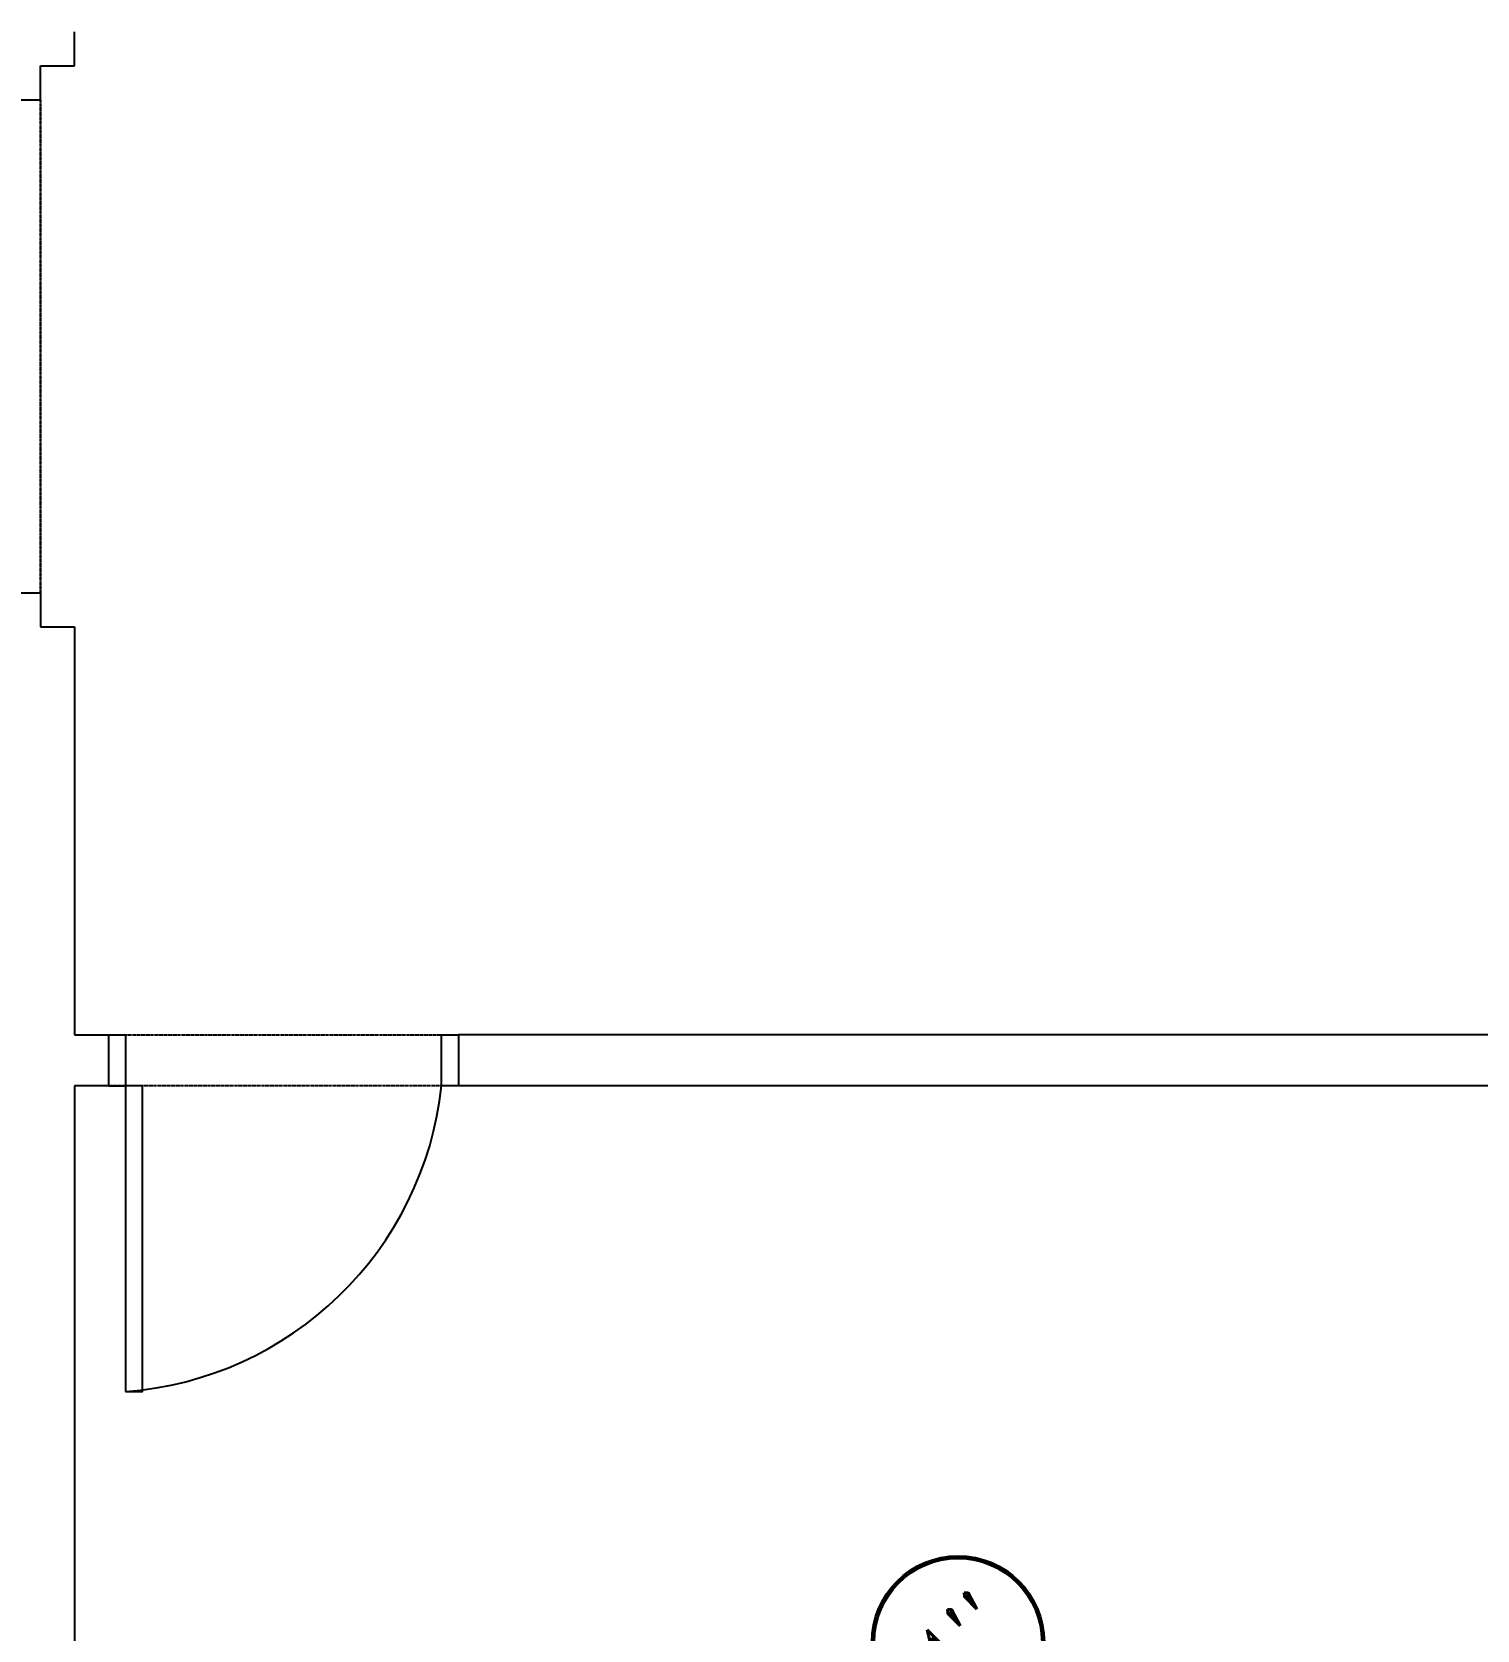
# Model space of a CAD drawing. Header units: millimetres. Extents: x 186805 to 449048, y 2167 to 51540.
# Drawn here: x 435149 to 439400, y 18431 to 23132 of the extents above; entities that cross this region are included whole.
import ezdxf
from ezdxf.enums import TextEntityAlignment as Align

# ---------------------------------------------------------------- set-up
doc = ezdxf.new("R2010")
doc.units = ezdxf.units.MM
doc.linetypes.add('HIDDEN2', pattern=[0.1875, 0.125, -0.0625])
doc.layers.get('0').update_dxf_attribs({"linetype": 'CONTINUOUS'})
doc.layers.add('0-60x60-C', color=3, linetype='CONTINUOUS', lineweight=13)
for name, color, linetype in [('A-ABOV', 1, 'HIDDEN2'), ('A-ABOVE DOOR', 1, 'HIDDEN2'), ('a-door', 4, 'CONTINUOUS'), ('a-wall', 140, 'CONTINUOUS'), ('BC$0$SHORE-AXE$0$A-SYMBOLS', 55, 'CONTINUOUS')]:
    doc.layers.add(name, color=color, linetype=linetype)
doc.styles.add('BC$0$SHORE-AXE$0$ROMAND', font='ROMAND')

# ---------------------------------------------------------------- blocks, each defined once
blk = doc.blocks.new('A$C7C4A1575')
at = {"layer": 'A-ABOV', "color": 8}
blk.add_line((13848.6, 30050), (13848.6, 28600), dxfattribs=at)
at = {"layer": 'A-ABOVE DOOR', "color": 8}
for p, q in [((12618.6, 31500), (13648.6, 31500)), ((13648.6, 31350), (12618.6, 31350)), ((13847.8, 30050), (13847.8, 28600))]:
    blk.add_line(p, q, dxfattribs=at)
at = {"layer": 'a-door', "color": 8}
for points in [[(13598.6, 32400), (13548.6, 32400), (13548.6, 31500), (13598.6, 31500)], [(13648.6, 31350), (13598.6, 31350), (13598.6, 32400)], [(12618.6, 31500), (12668.6, 31500), (12668.6, 31350), (12618.6, 31350)], [(13648.6, 31500), (13598.6, 31500)]]:
    blk.add_lwpolyline(points, dxfattribs=at)
blk.add_arc((13673.5, 31392.1), 1010.7, 94.2496, 173.872, dxfattribs=at)
at = {"layer": 'a-wall', "color": 8}
for p, q in [((13748.6, 31500), (13748.6, 33750.1)), ((9090.5, 31500), (12618.6, 31500)), ((12618.6, 31350), (12618.6, 31500)), ((13648.6, 31500), (13748.6, 31500)), ((13648.6, 31350), (13648.6, 31500)), ((9150.2, 31350), (12618.6, 31350)), ((13748.6, 31350), (13648.6, 31350)), ((13748.6, 30150), (13748.6, 31350)), ((13848.6, 30150), (13748.6, 30150)), ((13848.6, 30050), (13848.6, 30150)), ((14168.6, 30050), (13848.6, 30050)), ((14168.6, 28600), (13848.6, 28600)), ((13848.6, 28600), (13848.6, 28500)), ((13848.6, 28500), (13748.6, 28500)), ((13748.6, 28500), (13748.6, 28400))]:
    blk.add_line(p, q, dxfattribs=at)
blk = doc.blocks.new('A$C32DD6ECA')
at = {"layer": '0-60x60-C', "color": 16, "xscale": 0.04183124983683228, "yscale": 0.04183124983683228, "zscale": 0.04183124983683228, "rotation": 180}
blk.add_blockref('A$C7C4A1575', (4397.08, 2202.64), dxfattribs=at)
blk = doc.blocks.new('BC$0$SHORE-AXE$0$A-SYM18')
at = {"color": 0, "linetype": 'ByBlock'}
blk.add_line((0, 265.6), (0, 0), dxfattribs=at)
for radius in [507.9, 500, 492.1]:
    blk.add_circle((0, 773.5), radius, dxfattribs=at)
at = {"color": 0, "linetype": 'ByBlock', "style": 'BC$0$SHORE-AXE$0$ROMAND'}
blk.add_attdef('AXE_NUMBER', text='', height=360, dxfattribs=at).set_placement((0, 773.5), align=Align.MIDDLE)
blk = doc.blocks.new('A$C35C014DB')
at = {"layer": 'BC$0$SHORE-AXE$0$A-SYMBOLS'}
ref = blk.add_blockref('BC$0$SHORE-AXE$0$A-SYM18', (17691, 15237.5), dxfattribs=dict(at, xscale=0.5000000000039431, yscale=0.5000000000039431, zscale=0.5000000000039431, rotation=315))
ref.add_attrib('AXE_NUMBER', '4"', dxfattribs={"layer": '0', "color": 3, "linetype": 'ByBlock', "height": 180, "rotation": 45, "style": 'BC$0$SHORE-AXE$0$ROMAND'}).set_placement((17964.4, 15511), align=Align.MIDDLE)
ref = blk.add_blockref('BC$0$SHORE-AXE$0$A-SYM18', (17691, 15237.5), dxfattribs=dict(at, xscale=0.5000000000039431, yscale=0.5000000000039431, zscale=0.5000000000039431, rotation=315))
ref.add_attrib('AXE_NUMBER', '4"', dxfattribs={"layer": '0', "color": 3, "linetype": 'ByBlock', "height": 180, "rotation": 45, "style": 'BC$0$SHORE-AXE$0$ROMAND'}).set_placement((17964.4, 15511), align=Align.MIDDLE)

msp = doc.modelspace()

# ---------------------------------------------------------------- block references
at = {"linetype": 'ByBlock'}
msp.add_blockref('A$C35C014DB', (419909.3, 2884.3), dxfattribs=at)
at = {"layer": '0-60x60-C', "color": 16, "xscale": 23.90557308239969, "yscale": 23.90557308239969, "zscale": 23.90557308239969}
msp.add_blockref('A$C32DD6ECA', (343908.2, -1123), dxfattribs=at)

doc.saveas('drawing.dxf')
